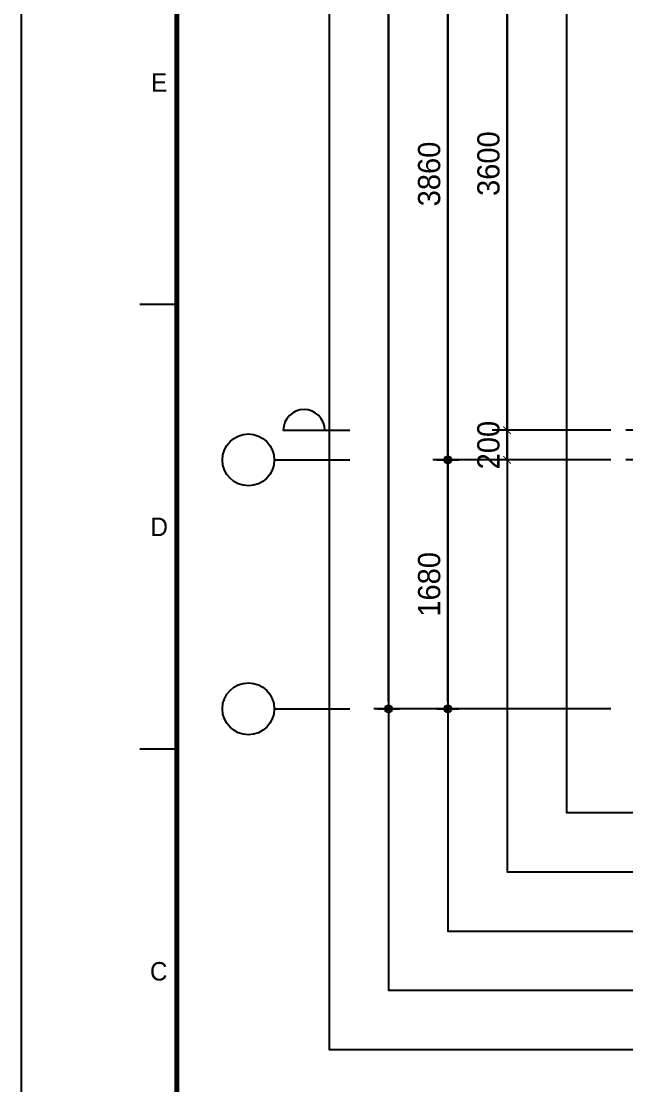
# Model space of a CAD drawing. Header units: millimetres. Extents: x -24416 to 92204, y -190080 to 23760.
# Drawn here: x 50154 to 54231, y -183496 to -176317 of the extents above; entities that cross this region are included whole.
import ezdxf
from ezdxf.enums import TextEntityAlignment as Align

# ---------------------------------------------------------------- set-up
doc = ezdxf.new("R2010")
doc.units = ezdxf.units.MM
doc.header["$LTSCALE"] = 50
doc.linetypes.add('AUDIT_D_220706163347-0', pattern=[0])
doc.linetypes.add('CEN', pattern=[62, 60, -1, 0, -1])
doc.layers.get('defpoints').update_dxf_attribs({"color": 139})
for name, color, linetype in [('A-치수', 7, 'AUDIT_D_220706163347-0'), ('AA-BORD-FORM', 7, 'Continuous'), ('AA-BORD-TEXT', 3, 'Continuous'), ('AA-XXXX-DIMS', 7, 'Continuous'), ('CEN_CON', 1, 'CEN'), ('DIM', 7, 'AUDIT_D_220706163347-0')]:
    doc.layers.add(name, color=color, linetype=linetype)
doc.layers.add('MC', color=135, linetype='Continuous', plot=False)
doc.styles.add('HAUD01', font='Dotum.ttf')
doc.styles.add('맑은고딕', font='malgun.ttf', dxfattribs={"width": 0.9})
doc.dimstyles.new('DIM-50', dxfattribs={"dimscale": 50, "dimtxt": 3, "dimasz": 1, "dimexe": 2, "dimexo": 2, "dimgap": 1, "dimtad": 1, "dimdec": 0, "dimzin": 0, "dimdsep": 46, "dimtxsty": '맑은고딕', "dimblk1": 'DIMDOT', "dimblk2": 'DIMDOT', "dimsah": 1, "dimcen": 0.09, "dimdle": 2, "dimclrd": 7, "dimclre": 7, "dimclrt": 3, "dimadec": 0, "dimazin": 0, "dimtfac": 1, "dimtdec": 0, "dimtix": 1, "dimtmove": 2, "dimatfit": 3, "dimldrblk": 'DIMDOT', "dimfxl": 1, "dimtolj": 1, "dimtzin": 0, "dimarcsym": 0})
doc.dimstyles.new('MCDIM-50', dxfattribs={"dimscale": 50, "dimtxt": 3, "dimasz": 1, "dimexe": 2, "dimexo": 2, "dimgap": 1, "dimtad": 1, "dimdec": 0, "dimzin": 0, "dimdsep": 46, "dimtxsty": '맑은고딕', "dimblk1": 'ARCHTICK', "dimblk2": 'ARCHTICK', "dimsah": 1, "dimcen": 0.09, "dimdle": 2, "dimclrd": 7, "dimclre": 7, "dimclrt": 3, "dimadec": 0, "dimazin": 0, "dimtfac": 1, "dimtdec": 0, "dimtix": 1, "dimtmove": 2, "dimatfit": 3, "dimldrblk": 'ARCHTICK', "dimfxl": 1, "dimtolj": 1, "dimtzin": 0, "dimarcsym": 0})

# ---------------------------------------------------------------- blocks, each defined once
blk = doc.blocks.new('U-131B(확장)', base_point=(284085.3, -109269.8))
at = {"layer": 'CEN_CON'}
blk.add_line((286335.3, -107589.8), (283785.3, -107589.8), dxfattribs=at)
at = {"layer": 'MC'}
blk.add_line((288445.3, -107389.8), (283785.3, -107389.8), dxfattribs=at)
blk = doc.blocks.new('중심')
at = {"layer": 'DIM'}
blk.add_line((-350, 0), (0, 0), dxfattribs=at)
blk.add_circle((-470, 0), 120, dxfattribs=at)
blk = doc.blocks.new('DIMDOT')
at = {"layer": 'AA-XXXX-DIMS'}
for p, q in [((0, -1.5), (0, 1.5)), ((-1.5, 0), (1.5, 0))]:
    blk.add_line(p, q, dxfattribs=at)
for radius in [0.5, 0.25]:
    blk.add_circle((0, 0), radius, dxfattribs=at)
blk = doc.blocks.new('*D194')
at = {"layer": 'defpoints', "color": 0, "transparency": 16777216}
for p in [(2876.9, -203038), (4076.9, -203038), (4076.9, -204718)]:
    blk.add_point(p, dxfattribs=at)
at = {"layer": 'DIM', "color": 7, "lineweight": -2, "transparency": 16777216}
for p, q in [((3976.9, -203038), (2776.9, -203038)), ((2876.9, -204668), (2876.9, -203088)), ((3976.9, -204718), (2776.9, -204718))]:
    blk.add_line(p, q, dxfattribs=at)
at = {"layer": 'DIM', "color": 7, "lineweight": -2, "transparency": 16777216, "xscale": 50, "yscale": 50, "zscale": 50}
for p, rotation in [((2876.9, -203038), 90), ((2876.9, -204718), 270)]:
    blk.add_blockref('DIMDOT', p, dxfattribs=dict(at, rotation=rotation))
at = {"layer": 'DIM', "color": 3, "transparency": 16777216, "insert": (2751.8, -203878), "char_height": 150, "attachment_point": 5, "rotation": 90, "style": 'HAUD01'}
blk.add_mtext('\\A1;1680', dxfattribs=at)
blk = doc.blocks.new('*D195')
at = {"layer": 'defpoints', "color": 0, "transparency": 16777216}
for p in [(2876.9, -199178), (4076.9, -199178), (4076.9, -203038)]:
    blk.add_point(p, dxfattribs=at)
at = {"layer": 'DIM', "color": 7, "lineweight": -2, "transparency": 16777216}
for p, q in [((3976.9, -199178), (2776.9, -199178)), ((2876.9, -202988), (2876.9, -199228)), ((3976.9, -203038), (2776.9, -203038))]:
    blk.add_line(p, q, dxfattribs=at)
at = {"layer": 'DIM', "color": 7, "lineweight": -2, "transparency": 16777216, "xscale": 50, "yscale": 50, "zscale": 50}
for p, rotation in [((2876.9, -199178), 90), ((2876.9, -203038), 270)]:
    blk.add_blockref('DIMDOT', p, dxfattribs=dict(at, rotation=rotation))
at = {"layer": 'DIM', "color": 3, "transparency": 16777216, "insert": (2751.8, -201108), "char_height": 150, "attachment_point": 5, "rotation": 90, "style": 'HAUD01'}
blk.add_mtext('\\A1;3860', dxfattribs=at)
blk = doc.blocks.new('*D199')
at = {"layer": 'defpoints', "color": 0, "transparency": 16777216}
for p in [(2476.9, -194383), (4076.9, -194383), (4076.9, -204718)]:
    blk.add_point(p, dxfattribs=at)
at = {"layer": 'DIM', "color": 7, "lineweight": -2, "transparency": 16777216}
for p, q in [((3976.9, -194383), (2376.9, -194383)), ((2476.9, -204668), (2476.9, -194433)), ((3976.9, -204718), (2376.9, -204718))]:
    blk.add_line(p, q, dxfattribs=at)
at = {"layer": 'DIM', "color": 7, "lineweight": -2, "transparency": 16777216, "xscale": 50, "yscale": 50, "zscale": 50}
for p, rotation in [((2476.9, -194383), 90), ((2476.9, -204718), 270)]:
    blk.add_blockref('DIMDOT', p, dxfattribs=dict(at, rotation=rotation))
at = {"layer": 'DIM', "color": 3, "transparency": 16777216, "insert": (2351.8, -199550.5), "char_height": 150, "attachment_point": 5, "rotation": 90, "style": 'HAUD01'}
blk.add_mtext('\\A1;10335', dxfattribs=at)
blk = doc.blocks.new('_ArchTick')
at = {"color": 0, "linetype": 'ByBlock', "const_width": 0.15}
blk.add_lwpolyline([(-0.5, -0.5), (0.5, 0.5)], dxfattribs=at)
blk = doc.blocks.new('*D240')
at = {"layer": 'defpoints', "color": 0, "linetype": 'ByBlock', "transparency": 16777216}
for p in [(3276.9, -202838), (4076.9, -202838), (4076.9, -203038)]:
    blk.add_point(p, dxfattribs=at)
at = {"layer": 'DIM', "color": 7, "linetype": 'ByBlock', "lineweight": -2, "transparency": 16777216}
for p, q in [((3276.9, -202838), (3276.9, -202788)), ((3976.9, -202838), (3176.9, -202838)), ((3276.9, -203038), (3276.9, -202838)), ((3976.9, -203038), (3176.9, -203038)), ((3276.9, -203038), (3276.9, -203088))]:
    blk.add_line(p, q, dxfattribs=at)
at = {"layer": 'DIM', "color": 7, "linetype": 'ByBlock', "lineweight": -2, "transparency": 16777216, "xscale": 50, "yscale": 50, "zscale": 50}
for p, rotation in [((3276.9, -202838), 270), ((3276.9, -203038), 90)]:
    blk.add_blockref('_ArchTick', p, dxfattribs=dict(at, rotation=rotation))
at = {"layer": 'DIM', "color": 3, "linetype": 'ByBlock', "transparency": 16777216, "insert": (3151.8, -202938), "char_height": 150, "attachment_point": 5, "rotation": 90, "style": 'HAUD01'}
blk.add_mtext('\\A1;200', dxfattribs=at)
blk = doc.blocks.new('*D241')
at = {"layer": 'defpoints', "color": 0, "linetype": 'ByBlock', "transparency": 16777216}
for p in [(3276.9, -199238), (4076.9, -199238), (4076.9, -202838)]:
    blk.add_point(p, dxfattribs=at)
at = {"layer": 'DIM', "color": 7, "linetype": 'ByBlock', "lineweight": -2, "transparency": 16777216}
for p, q in [((3276.9, -202938), (3276.9, -199138)), ((3976.9, -199238), (3176.9, -199238)), ((3976.9, -202838), (3176.9, -202838))]:
    blk.add_line(p, q, dxfattribs=at)
at = {"layer": 'DIM', "color": 7, "linetype": 'ByBlock', "lineweight": -2, "transparency": 16777216, "xscale": 50, "yscale": 50, "zscale": 50}
for p, rotation in [((3276.9, -199238), 90), ((3276.9, -202838), 270)]:
    blk.add_blockref('_ArchTick', p, dxfattribs=dict(at, rotation=rotation))
at = {"layer": 'DIM', "color": 3, "linetype": 'ByBlock', "transparency": 16777216, "insert": (3151.8, -201038), "char_height": 150, "attachment_point": 5, "rotation": 90, "style": 'HAUD01'}
blk.add_mtext('\\A1;3600', dxfattribs=at)
blk = doc.blocks.new('XR-FORM 청주월명')
at = {"layer": 'AA-BORD-FORM', "color": 2}
for p, q in [((21, 237), (16, 237)), ((21, 177), (16, 177))]:
    blk.add_line(p, q, dxfattribs=at)
at = {"layer": 'AA-BORD-FORM', "color": 1}
blk.add_lwpolyline([(0, 0), (841, 0), (841, 594), (0, 594)], close=True, dxfattribs=at)
at = {"layer": 'AA-BORD-FORM', "color": 2, "const_width": 0.682}
blk.add_lwpolyline([(21, 17), (21, 577), (821, 577), (821, 17)], close=True, dxfattribs=at)
at = {"layer": 'AA-BORD-TEXT', "color": 7, "style": 'HAUD01'}
for s, p in [('E', (18.61, 267)), ('D', (18.61, 207)), ('C', (18.54, 147))]:
    blk.add_text(s, height=2.5, dxfattribs=at).set_placement(p, align=Align.MIDDLE_CENTER)
blk = doc.blocks.new('DIM-1108')
at = {"layer": 'DIM'}
blk.add_lwpolyline([(2047.1, -202838, 1), (1767.1, -202838), (2217.1, -202838)], format="xyb", dxfattribs=at)
at = {"layer": 'A-치수', "xscale": 1.458333333333333, "yscale": 1.458333333333333, "zscale": 1.458333333333333}
for p in [(2217.1, -203038), (2217.1, -204718)]:
    blk.add_blockref('중심', p, dxfattribs=at)
at = {"layer": 'DIM'}
for base, p1, p2, picture, middle in [((2476.9, -194383), (4076.9, -204718), (4076.9, -194383), '*D199', (2351.8, -199550.5)), ((2876.9, -199178), (4076.9, -203038), (4076.9, -199178), '*D195', (2751.8, -201108)), ((2876.9, -203038), (4076.9, -204718), (4076.9, -203038), '*D194', (2751.8, -203878))]:
    dim = blk.add_linear_dim(base=base, p1=p1, p2=p2, angle=90, dimstyle='DIM-50', override={"dimscale": 50, "dimtxsty": 'HAUD01'}, dxfattribs=at)
    dim.commit()
    dim.dimension.update_dxf_attribs({"geometry": picture, "text_midpoint": middle})
at = {"layer": 'DIM', "linetype": 'ByBlock'}
for base, p1, p2, picture, middle in [((3276.9, -199238), (4076.9, -202838), (4076.9, -199238), '*D241', (3151.8, -201038)), ((3276.9, -202838), (4076.9, -203038), (4076.9, -202838), '*D240', (3151.8, -202938))]:
    dim = blk.add_linear_dim(base=base, p1=p1, p2=p2, angle=90, dimstyle='MCDIM-50', override={"dimtxsty": 'HAUD01'}, dxfattribs=at)
    dim.commit()
    dim.dimension.update_dxf_attribs({"geometry": picture, "text_midpoint": middle})

msp = doc.modelspace()

# ---------------------------------------------------------------- linework, layer by layer
at = {"layer": 'defpoints'}
for points in [[(86965.8, -166533), (52230.8, -166533), (52230.8, -183258), (86965.8, -183258)], [(86565.8, -166933), (52630.8, -166933), (52630.8, -182858), (86565.8, -182858)], [(86165.8, -167333), (53030.8, -167333), (53030.8, -182458), (86165.8, -182458)], [(85765.8, -167733), (53430.8, -167733), (53430.8, -182058), (85765.8, -182058)], [(85365.8, -168133), (53830.8, -168133), (53830.8, -181658), (85365.8, -181658)]]:
    msp.add_lwpolyline(points, close=True, dxfattribs=at)

# ---------------------------------------------------------------- block references
for name, p in [('DIM-1108', (50153.9, 23760)), ('U-131B(확장)', (54530.8, -180958))]:
    msp.add_blockref(name, p)
at = {"xscale": 50, "yscale": 50, "zscale": 50}
msp.add_blockref('XR-FORM 청주월명', (50153.9, -190080), dxfattribs=at)

doc.saveas('drawing.dxf')
